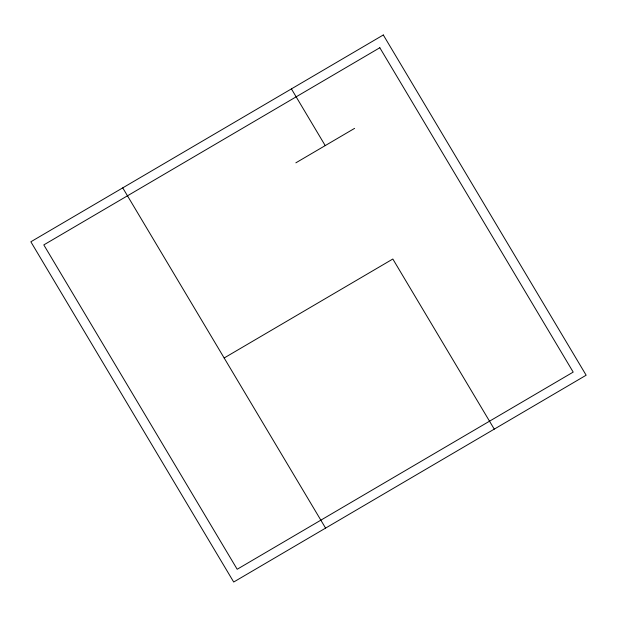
<?xml version="1.0" encoding="UTF-8"?>
<svg xmlns="http://www.w3.org/2000/svg" width="617" height="617" viewBox="0 0 617 617"><rect width="100%" height="100%" fill="white"/><g stroke="black" fill="none" stroke-linecap="round" stroke-linejoin="round"><path stroke-width="0.93" d="M295.851 162.834L354.59 128.367M224.164 357.983L392.836 259.017L494.256 429.131M291.417 88.894L325.221 145.597M122.744 187.869L325.583 528.106M383.304 34.976L30.85 241.787L233.696 582.024L586.15 375.213L383.304 34.976M379.817 47.74L43.807 244.903L237.183 569.26L573.193 372.097L379.817 47.74"/></g></svg>
